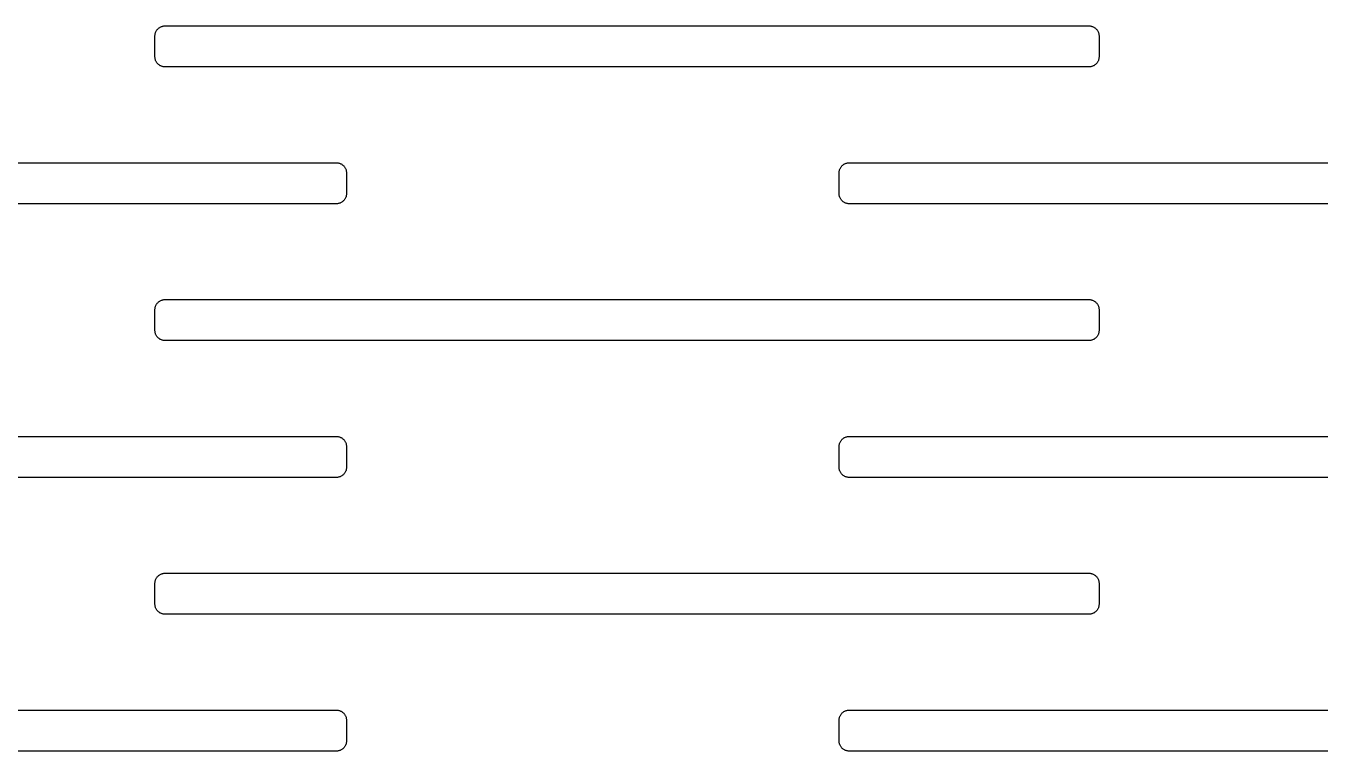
# Model space of a CAD drawing. Header units: metres. Extents: x -156 to 156, y -163 to 163.
# Drawn here: x -39.07 to -1.24, y -61.3 to -40.1 of the extents above; entities that cross this region are included whole.
import ezdxf

# ---------------------------------------------------------------- set-up
doc = ezdxf.new("R2010")
doc.units = ezdxf.units.M

msp = doc.modelspace()

# ---------------------------------------------------------------- linework, layer by layer
for p, q in [((-35.0562, -40.1053), (-35.0376, -40.1024)), ((-35.0376, -40.1024), (-35.0188, -40.1006)), ((-35.0188, -40.1006), (-35, -40.1)), ((-35, -40.1), (-8, -40.1)), ((-8, -40.1), (-7.98116, -40.1006)), ((-7.98116, -40.1006), (-7.96239, -40.1024)), ((-7.96239, -40.1024), (-7.94377, -40.1053)), ((-35.3, -40.4), (-35.2994, -40.3812)), ((-35.3, -41), (-35.3, -40.4)), ((-35.2994, -40.3812), (-35.2976, -40.3624)), ((-35.2976, -40.3624), (-35.2947, -40.3438)), ((-35.2947, -40.3438), (-35.2906, -40.3254)), ((-35.2906, -40.3254), (-35.2853, -40.3073)), ((-35.2853, -40.3073), (-35.2789, -40.2896)), ((-35.2789, -40.2896), (-35.2714, -40.2723)), ((-35.2714, -40.2723), (-35.2629, -40.2555)), ((-35.2629, -40.2555), (-35.2533, -40.2392)), ((-35.2533, -40.2392), (-35.2427, -40.2237)), ((-35.2427, -40.2237), (-35.2312, -40.2088)), ((-35.2312, -40.2088), (-35.2187, -40.1946)), ((-35.2187, -40.1946), (-35.2054, -40.1813)), ((-35.2054, -40.1813), (-35.1912, -40.1688)), ((-35.1912, -40.1688), (-35.1763, -40.1573)), ((-35.1763, -40.1573), (-35.1607, -40.1467)), ((-35.1607, -40.1467), (-35.1445, -40.1371)), ((-35.1445, -40.1371), (-35.1277, -40.1286)), ((-35.1277, -40.1286), (-35.1104, -40.1211)), ((-35.1104, -40.1211), (-35.0927, -40.1147)), ((-35.0927, -40.1147), (-35.0746, -40.1094)), ((-35.0746, -40.1094), (-35.0562, -40.1053)), ((-7.94377, -40.1053), (-7.92538, -40.1094)), ((-7.92538, -40.1094), (-7.90729, -40.1147)), ((-7.90729, -40.1147), (-7.88956, -40.1211)), ((-7.88956, -40.1211), (-7.87225, -40.1286)), ((-7.87225, -40.1286), (-7.85547, -40.1371)), ((-7.85547, -40.1371), (-7.83925, -40.1467)), ((-7.83925, -40.1467), (-7.82365, -40.1573)), ((-7.82365, -40.1573), (-7.80876, -40.1688)), ((-7.80876, -40.1688), (-7.79463, -40.1813)), ((-7.79463, -40.1813), (-7.7813, -40.1946)), ((-7.7813, -40.1946), (-7.76884, -40.2088)), ((-7.76884, -40.2088), (-7.75729, -40.2237)), ((-7.75729, -40.2237), (-7.74669, -40.2392)), ((-7.74669, -40.2392), (-7.73711, -40.2555)), ((-7.73711, -40.2555), (-7.72855, -40.2723)), ((-7.72855, -40.2723), (-7.72105, -40.2896)), ((-7.72105, -40.2896), (-7.71468, -40.3073)), ((-7.71468, -40.3073), (-7.70941, -40.3254)), ((-7.70941, -40.3254), (-7.70531, -40.3438)), ((-7.70531, -40.3438), (-7.70236, -40.3624)), ((-7.70236, -40.3624), (-7.70059, -40.3812)), ((-7.70059, -40.3812), (-7.7, -40.4)), ((-7.7, -40.4), (-7.7, -41)), ((-35.2994, -41.0188), (-35.3, -41)), ((-35.2976, -41.0376), (-35.2994, -41.0188)), ((-35.2947, -41.0562), (-35.2976, -41.0376)), ((-35.2906, -41.0746), (-35.2947, -41.0562)), ((-35.2853, -41.0927), (-35.2906, -41.0746)), ((-35.2789, -41.1104), (-35.2853, -41.0927)), ((-35.2714, -41.1277), (-35.2789, -41.1104)), ((-35.2629, -41.1445), (-35.2714, -41.1277)), ((-35.2533, -41.1607), (-35.2629, -41.1445)), ((-35.2427, -41.1763), (-35.2533, -41.1607)), ((-35.2312, -41.1912), (-35.2427, -41.1763)), ((-35.2187, -41.2054), (-35.2312, -41.1912)), ((-35.2054, -41.2187), (-35.2187, -41.2054)), ((-35.1912, -41.2312), (-35.2054, -41.2187)), ((-35.1763, -41.2427), (-35.1912, -41.2312)), ((-7.80876, -41.2312), (-7.82365, -41.2427)), ((-7.79463, -41.2187), (-7.80876, -41.2312)), ((-7.7813, -41.2054), (-7.79463, -41.2187)), ((-7.76884, -41.1912), (-7.7813, -41.2054)), ((-7.75729, -41.1763), (-7.76884, -41.1912)), ((-7.74669, -41.1607), (-7.75729, -41.1763)), ((-7.73711, -41.1445), (-7.74669, -41.1607)), ((-7.72855, -41.1277), (-7.73711, -41.1445)), ((-7.72105, -41.1104), (-7.72855, -41.1277)), ((-7.71468, -41.0927), (-7.72105, -41.1104)), ((-7.70941, -41.0746), (-7.71468, -41.0927)), ((-7.70531, -41.0562), (-7.70941, -41.0746)), ((-7.70236, -41.0376), (-7.70531, -41.0562)), ((-7.70059, -41.0188), (-7.70236, -41.0376)), ((-7.7, -41), (-7.70059, -41.0188)), ((-35.1607, -41.2533), (-35.1763, -41.2427)), ((-35.1445, -41.2629), (-35.1607, -41.2533)), ((-35.1277, -41.2714), (-35.1445, -41.2629)), ((-35.1104, -41.2789), (-35.1277, -41.2714)), ((-35.0927, -41.2853), (-35.1104, -41.2789)), ((-35.0746, -41.2906), (-35.0927, -41.2853)), ((-35.0562, -41.2947), (-35.0746, -41.2906)), ((-35.0376, -41.2976), (-35.0562, -41.2947)), ((-35.0188, -41.2994), (-35.0376, -41.2976)), ((-35, -41.3), (-35.0188, -41.2994)), ((-8, -41.3), (-35, -41.3)), ((-7.98116, -41.2994), (-8, -41.3)), ((-7.96239, -41.2976), (-7.98116, -41.2994)), ((-7.94377, -41.2947), (-7.96239, -41.2976)), ((-7.92538, -41.2906), (-7.94377, -41.2947)), ((-7.90729, -41.2853), (-7.92538, -41.2906)), ((-7.88956, -41.2789), (-7.90729, -41.2853)), ((-7.87225, -41.2714), (-7.88956, -41.2789)), ((-7.85547, -41.2629), (-7.87225, -41.2714)), ((-7.83925, -41.2533), (-7.85547, -41.2629)), ((-7.82365, -41.2427), (-7.83925, -41.2533)), ((-57, -44.1), (-30, -44.1)), ((-30, -44.1), (-29.9812, -44.1006)), ((-29.9812, -44.1006), (-29.9624, -44.1024)), ((-29.9624, -44.1024), (-29.9438, -44.1053)), ((-29.9438, -44.1053), (-29.9254, -44.1094)), ((-29.9254, -44.1094), (-29.9073, -44.1147)), ((-29.9073, -44.1147), (-29.8896, -44.1211)), ((-29.8896, -44.1211), (-29.8723, -44.1286)), ((-29.8723, -44.1286), (-29.8555, -44.1371)), ((-29.8555, -44.1371), (-29.8392, -44.1467)), ((-29.8392, -44.1467), (-29.8237, -44.1573)), ((-29.8237, -44.1573), (-29.8088, -44.1688)), ((-29.8088, -44.1688), (-29.7946, -44.1813)), ((-29.7946, -44.1813), (-29.7813, -44.1946)), ((-29.7813, -44.1946), (-29.7688, -44.2088)), ((-29.7688, -44.2088), (-29.7573, -44.2237)), ((-29.7573, -44.2237), (-29.7467, -44.2392)), ((-29.7467, -44.2392), (-29.7371, -44.2555)), ((-29.7371, -44.2555), (-29.7285, -44.2723)), ((-15.2714, -44.2723), (-15.2629, -44.2555)), ((-15.2629, -44.2555), (-15.2533, -44.2392)), ((-15.2533, -44.2392), (-15.2427, -44.2237)), ((-15.2427, -44.2237), (-15.2311, -44.2088)), ((-15.2311, -44.2088), (-15.2187, -44.1946)), ((-15.2187, -44.1946), (-15.2054, -44.1813)), ((-15.2054, -44.1813), (-15.1912, -44.1688)), ((-15.1912, -44.1688), (-15.1763, -44.1573)), ((-15.1763, -44.1573), (-15.1607, -44.1467)), ((-15.1607, -44.1467), (-15.1445, -44.1371)), ((-15.1445, -44.1371), (-15.1277, -44.1286)), ((-15.1277, -44.1286), (-15.1104, -44.1211)), ((-15.1104, -44.1211), (-15.0927, -44.1147)), ((-15.0927, -44.1147), (-15.0746, -44.1094)), ((-15.0746, -44.1094), (-15.0562, -44.1053)), ((-15.0562, -44.1053), (-15.0376, -44.1024)), ((-15.0376, -44.1024), (-15.0188, -44.1006)), ((-15.0188, -44.1006), (-15, -44.1)), ((-15, -44.1), (15, -44.1)), ((-29.7285, -44.2723), (-29.7211, -44.2896)), ((-29.7211, -44.2896), (-29.7147, -44.3073)), ((-29.7147, -44.3073), (-29.7094, -44.3254)), ((-29.7094, -44.3254), (-29.7053, -44.3438)), ((-29.7053, -44.3438), (-29.7024, -44.3624)), ((-29.7024, -44.3624), (-29.7006, -44.3812)), ((-29.7006, -44.3812), (-29.7, -44.4)), ((-29.7, -44.4), (-29.7, -45)), ((-15.3, -44.4), (-15.2994, -44.3812)), ((-15.3, -45), (-15.3, -44.4)), ((-15.2994, -44.3812), (-15.2976, -44.3624)), ((-15.2976, -44.3624), (-15.2947, -44.3438)), ((-15.2947, -44.3438), (-15.2906, -44.3254)), ((-15.2906, -44.3254), (-15.2853, -44.3073)), ((-15.2853, -44.3073), (-15.2789, -44.2896)), ((-15.2789, -44.2896), (-15.2714, -44.2723)), ((-29.7006, -45.0188), (-29.7024, -45.0376)), ((-29.7, -45), (-29.7006, -45.0188)), ((-15.2994, -45.0188), (-15.3, -45)), ((-15.2976, -45.0376), (-15.2994, -45.0188)), ((-30, -45.3), (-57, -45.3)), ((-29.9812, -45.2994), (-30, -45.3)), ((-29.9624, -45.2976), (-29.9812, -45.2994)), ((-29.9438, -45.2947), (-29.9624, -45.2976)), ((-29.9254, -45.2906), (-29.9438, -45.2947)), ((-29.9073, -45.2853), (-29.9254, -45.2906)), ((-29.8896, -45.2789), (-29.9073, -45.2853)), ((-29.8723, -45.2714), (-29.8896, -45.2789)), ((-29.8555, -45.2629), (-29.8723, -45.2714)), ((-29.8392, -45.2533), (-29.8555, -45.2629)), ((-29.8237, -45.2427), (-29.8392, -45.2533)), ((-29.8088, -45.2312), (-29.8237, -45.2427)), ((-29.7946, -45.2187), (-29.8088, -45.2312)), ((-29.7813, -45.2054), (-29.7946, -45.2187)), ((-29.7688, -45.1912), (-29.7813, -45.2054)), ((-29.7573, -45.1763), (-29.7688, -45.1912)), ((-29.7467, -45.1607), (-29.7573, -45.1763)), ((-29.7371, -45.1445), (-29.7467, -45.1607)), ((-29.7285, -45.1277), (-29.7371, -45.1445)), ((-29.7211, -45.1104), (-29.7285, -45.1277)), ((-29.7147, -45.0927), (-29.7211, -45.1104)), ((-29.7094, -45.0746), (-29.7147, -45.0927)), ((-29.7053, -45.0562), (-29.7094, -45.0746)), ((-29.7024, -45.0376), (-29.7053, -45.0562)), ((-15.2947, -45.0562), (-15.2976, -45.0376)), ((-15.2906, -45.0746), (-15.2947, -45.0562)), ((-15.2853, -45.0927), (-15.2906, -45.0746)), ((-15.2789, -45.1104), (-15.2853, -45.0927)), ((-15.2714, -45.1277), (-15.2789, -45.1104)), ((-15.2629, -45.1445), (-15.2714, -45.1277)), ((-15.2533, -45.1607), (-15.2629, -45.1445)), ((-15.2427, -45.1763), (-15.2533, -45.1607)), ((-15.2311, -45.1912), (-15.2427, -45.1763)), ((-15.2187, -45.2054), (-15.2311, -45.1912)), ((-15.2054, -45.2187), (-15.2187, -45.2054)), ((-15.1912, -45.2312), (-15.2054, -45.2187)), ((-15.1763, -45.2427), (-15.1912, -45.2312)), ((-15.1607, -45.2533), (-15.1763, -45.2427)), ((-15.1445, -45.2629), (-15.1607, -45.2533)), ((-15.1277, -45.2714), (-15.1445, -45.2629)), ((-15.1104, -45.2789), (-15.1277, -45.2714)), ((-15.0927, -45.2853), (-15.1104, -45.2789)), ((-15.0746, -45.2906), (-15.0927, -45.2853)), ((-15.0562, -45.2947), (-15.0746, -45.2906)), ((-15.0376, -45.2976), (-15.0562, -45.2947)), ((-15.0188, -45.2994), (-15.0376, -45.2976)), ((-15, -45.3), (-15.0188, -45.2994)), ((15, -45.3), (-15, -45.3)), ((-35.3, -48.4), (-35.2994, -48.3812)), ((-35.3, -49), (-35.3, -48.4)), ((-35.2994, -48.3812), (-35.2976, -48.3624)), ((-35.2976, -48.3624), (-35.2947, -48.3438)), ((-35.2947, -48.3438), (-35.2906, -48.3254)), ((-35.2906, -48.3254), (-35.2853, -48.3073)), ((-35.2853, -48.3073), (-35.2789, -48.2896)), ((-35.2789, -48.2896), (-35.2714, -48.2723)), ((-35.2714, -48.2723), (-35.2629, -48.2555)), ((-35.2629, -48.2555), (-35.2533, -48.2392)), ((-35.2533, -48.2392), (-35.2427, -48.2237)), ((-35.2427, -48.2237), (-35.2312, -48.2088)), ((-35.2312, -48.2088), (-35.2187, -48.1946)), ((-35.2187, -48.1946), (-35.2054, -48.1813)), ((-35.2054, -48.1813), (-35.1912, -48.1688)), ((-35.1912, -48.1688), (-35.1763, -48.1573)), ((-35.1763, -48.1573), (-35.1607, -48.1467)), ((-35.1607, -48.1467), (-35.1445, -48.1371)), ((-35.1445, -48.1371), (-35.1277, -48.1286)), ((-35.1277, -48.1286), (-35.1104, -48.1211)), ((-35.1104, -48.1211), (-35.0927, -48.1147)), ((-35.0927, -48.1147), (-35.0746, -48.1094)), ((-35.0746, -48.1094), (-35.0562, -48.1053)), ((-35.0562, -48.1053), (-35.0376, -48.1024)), ((-35.0376, -48.1024), (-35.0188, -48.1006)), ((-35.0188, -48.1006), (-35, -48.1)), ((-35, -48.1), (-8, -48.1)), ((-8, -48.1), (-7.98116, -48.1006)), ((-7.98116, -48.1006), (-7.96239, -48.1024)), ((-7.96239, -48.1024), (-7.94377, -48.1053)), ((-7.94377, -48.1053), (-7.92538, -48.1094)), ((-7.92538, -48.1094), (-7.90729, -48.1147)), ((-7.90729, -48.1147), (-7.88956, -48.1211)), ((-7.88956, -48.1211), (-7.87225, -48.1286)), ((-7.87225, -48.1286), (-7.85547, -48.1371)), ((-7.85547, -48.1371), (-7.83925, -48.1467)), ((-7.83925, -48.1467), (-7.82365, -48.1573)), ((-7.82365, -48.1573), (-7.80876, -48.1688)), ((-7.80876, -48.1688), (-7.79463, -48.1813)), ((-7.79463, -48.1813), (-7.7813, -48.1946)), ((-7.7813, -48.1946), (-7.76884, -48.2088)), ((-7.76884, -48.2088), (-7.75729, -48.2237)), ((-7.75729, -48.2237), (-7.74669, -48.2392)), ((-7.74669, -48.2392), (-7.73711, -48.2555)), ((-7.73711, -48.2555), (-7.72855, -48.2723)), ((-7.72855, -48.2723), (-7.72105, -48.2896)), ((-7.72105, -48.2896), (-7.71468, -48.3073)), ((-7.71468, -48.3073), (-7.70941, -48.3254)), ((-7.70941, -48.3254), (-7.70531, -48.3438)), ((-7.70531, -48.3438), (-7.70236, -48.3624)), ((-7.70236, -48.3624), (-7.70059, -48.3812)), ((-7.70059, -48.3812), (-7.7, -48.4)), ((-7.7, -48.4), (-7.7, -49)), ((-35.2994, -49.0188), (-35.3, -49)), ((-35.2976, -49.0376), (-35.2994, -49.0188)), ((-35.2947, -49.0562), (-35.2976, -49.0376)), ((-35.2906, -49.0746), (-35.2947, -49.0562)), ((-35.2853, -49.0927), (-35.2906, -49.0746)), ((-35.2789, -49.1104), (-35.2853, -49.0927)), ((-35.2714, -49.1277), (-35.2789, -49.1104)), ((-35.2629, -49.1445), (-35.2714, -49.1277)), ((-35.2533, -49.1607), (-35.2629, -49.1445)), ((-35.2427, -49.1763), (-35.2533, -49.1607)), ((-35.2312, -49.1912), (-35.2427, -49.1763)), ((-7.75729, -49.1763), (-7.76884, -49.1912)), ((-7.74669, -49.1607), (-7.75729, -49.1763)), ((-7.73711, -49.1445), (-7.74669, -49.1607)), ((-7.72855, -49.1277), (-7.73711, -49.1445)), ((-7.72105, -49.1104), (-7.72855, -49.1277)), ((-7.71468, -49.0927), (-7.72105, -49.1104)), ((-7.70941, -49.0746), (-7.71468, -49.0927)), ((-7.70531, -49.0562), (-7.70941, -49.0746)), ((-7.70236, -49.0376), (-7.70531, -49.0562)), ((-7.70059, -49.0188), (-7.70236, -49.0376)), ((-7.7, -49), (-7.70059, -49.0188)), ((-35.2187, -49.2054), (-35.2312, -49.1912)), ((-35.2054, -49.2187), (-35.2187, -49.2054)), ((-35.1912, -49.2312), (-35.2054, -49.2187)), ((-35.1763, -49.2427), (-35.1912, -49.2312)), ((-35.1607, -49.2533), (-35.1763, -49.2427)), ((-35.1445, -49.2629), (-35.1607, -49.2533)), ((-35.1277, -49.2714), (-35.1445, -49.2629)), ((-35.1104, -49.2789), (-35.1277, -49.2714)), ((-35.0927, -49.2853), (-35.1104, -49.2789)), ((-35.0746, -49.2906), (-35.0927, -49.2853)), ((-35.0562, -49.2947), (-35.0746, -49.2906)), ((-35.0376, -49.2976), (-35.0562, -49.2947)), ((-35.0188, -49.2994), (-35.0376, -49.2976)), ((-35, -49.3), (-35.0188, -49.2994)), ((-8, -49.3), (-35, -49.3)), ((-7.98116, -49.2994), (-8, -49.3)), ((-7.96239, -49.2976), (-7.98116, -49.2994)), ((-7.94377, -49.2947), (-7.96239, -49.2976)), ((-7.92538, -49.2906), (-7.94377, -49.2947)), ((-7.90729, -49.2853), (-7.92538, -49.2906)), ((-7.88956, -49.2789), (-7.90729, -49.2853)), ((-7.87225, -49.2714), (-7.88956, -49.2789)), ((-7.85547, -49.2629), (-7.87225, -49.2714)), ((-7.83925, -49.2533), (-7.85547, -49.2629)), ((-7.82365, -49.2427), (-7.83925, -49.2533)), ((-7.80876, -49.2312), (-7.82365, -49.2427)), ((-7.79463, -49.2187), (-7.80876, -49.2312)), ((-7.7813, -49.2054), (-7.79463, -49.2187)), ((-7.76884, -49.1912), (-7.7813, -49.2054)), ((-57, -52.1), (-30, -52.1)), ((-30, -52.1), (-29.9812, -52.1006)), ((-29.9812, -52.1006), (-29.9624, -52.1024)), ((-29.9624, -52.1024), (-29.9438, -52.1053)), ((-29.9438, -52.1053), (-29.9254, -52.1094)), ((-29.9254, -52.1094), (-29.9073, -52.1147)), ((-29.9073, -52.1147), (-29.8896, -52.1211)), ((-29.8896, -52.1211), (-29.8723, -52.1286)), ((-29.8723, -52.1286), (-29.8555, -52.1371)), ((-29.8555, -52.1371), (-29.8392, -52.1467)), ((-29.8392, -52.1467), (-29.8237, -52.1573)), ((-29.8237, -52.1573), (-29.8088, -52.1688)), ((-29.8088, -52.1688), (-29.7946, -52.1813)), ((-29.7946, -52.1813), (-29.7813, -52.1946)), ((-29.7813, -52.1946), (-29.7688, -52.2088)), ((-29.7688, -52.2088), (-29.7573, -52.2237)), ((-15.2427, -52.2237), (-15.2311, -52.2088)), ((-15.2311, -52.2088), (-15.2187, -52.1946)), ((-15.2187, -52.1946), (-15.2054, -52.1813)), ((-15.2054, -52.1813), (-15.1912, -52.1688)), ((-15.1912, -52.1688), (-15.1763, -52.1573)), ((-15.1763, -52.1573), (-15.1607, -52.1467)), ((-15.1607, -52.1467), (-15.1445, -52.1371)), ((-15.1445, -52.1371), (-15.1277, -52.1286)), ((-15.1277, -52.1286), (-15.1104, -52.1211)), ((-15.1104, -52.1211), (-15.0927, -52.1147)), ((-15.0927, -52.1147), (-15.0746, -52.1094)), ((-15.0746, -52.1094), (-15.0562, -52.1053)), ((-15.0562, -52.1053), (-15.0376, -52.1024)), ((-15.0376, -52.1024), (-15.0188, -52.1006)), ((-15.0188, -52.1006), (-15, -52.1)), ((-15, -52.1), (15, -52.1)), ((-29.7573, -52.2237), (-29.7467, -52.2392)), ((-29.7467, -52.2392), (-29.7371, -52.2555)), ((-29.7371, -52.2555), (-29.7285, -52.2723)), ((-29.7285, -52.2723), (-29.7211, -52.2896)), ((-29.7211, -52.2896), (-29.7147, -52.3073)), ((-29.7147, -52.3073), (-29.7094, -52.3254)), ((-29.7094, -52.3254), (-29.7053, -52.3438)), ((-29.7053, -52.3438), (-29.7024, -52.3624)), ((-29.7024, -52.3624), (-29.7006, -52.3812)), ((-29.7006, -52.3812), (-29.7, -52.4)), ((-29.7, -52.4), (-29.7, -53)), ((-15.3, -52.4), (-15.2994, -52.3812)), ((-15.3, -53), (-15.3, -52.4)), ((-15.2994, -52.3812), (-15.2976, -52.3624)), ((-15.2976, -52.3624), (-15.2947, -52.3438)), ((-15.2947, -52.3438), (-15.2906, -52.3254)), ((-15.2906, -52.3254), (-15.2853, -52.3073)), ((-15.2853, -52.3073), (-15.2789, -52.2896)), ((-15.2789, -52.2896), (-15.2714, -52.2723)), ((-15.2714, -52.2723), (-15.2629, -52.2555)), ((-15.2629, -52.2555), (-15.2533, -52.2392)), ((-15.2533, -52.2392), (-15.2427, -52.2237)), ((-30, -53.3), (-57, -53.3)), ((-29.9812, -53.2994), (-30, -53.3)), ((-29.9624, -53.2976), (-29.9812, -53.2994)), ((-29.9438, -53.2947), (-29.9624, -53.2976)), ((-29.9254, -53.2906), (-29.9438, -53.2947)), ((-29.9073, -53.2853), (-29.9254, -53.2906)), ((-29.8896, -53.2789), (-29.9073, -53.2853)), ((-29.8723, -53.2714), (-29.8896, -53.2789)), ((-29.8555, -53.2629), (-29.8723, -53.2714)), ((-29.8392, -53.2533), (-29.8555, -53.2629)), ((-29.8237, -53.2427), (-29.8392, -53.2533)), ((-29.8088, -53.2312), (-29.8237, -53.2427)), ((-29.7946, -53.2187), (-29.8088, -53.2312)), ((-29.7813, -53.2054), (-29.7946, -53.2187)), ((-29.7688, -53.1912), (-29.7813, -53.2054)), ((-29.7573, -53.1763), (-29.7688, -53.1912)), ((-29.7467, -53.1607), (-29.7573, -53.1763)), ((-29.7371, -53.1445), (-29.7467, -53.1607)), ((-29.7285, -53.1277), (-29.7371, -53.1445)), ((-29.7211, -53.1104), (-29.7285, -53.1277)), ((-29.7147, -53.0927), (-29.7211, -53.1104)), ((-29.7094, -53.0746), (-29.7147, -53.0927)), ((-29.7053, -53.0562), (-29.7094, -53.0746)), ((-29.7024, -53.0376), (-29.7053, -53.0562)), ((-29.7006, -53.0188), (-29.7024, -53.0376)), ((-29.7, -53), (-29.7006, -53.0188)), ((-15.2994, -53.0188), (-15.3, -53)), ((-15.2976, -53.0376), (-15.2994, -53.0188)), ((-15.2947, -53.0562), (-15.2976, -53.0376)), ((-15.2906, -53.0746), (-15.2947, -53.0562)), ((-15.2853, -53.0927), (-15.2906, -53.0746)), ((-15.2789, -53.1104), (-15.2853, -53.0927)), ((-15.2714, -53.1277), (-15.2789, -53.1104)), ((-15.2629, -53.1445), (-15.2714, -53.1277)), ((-15.2533, -53.1607), (-15.2629, -53.1445)), ((-15.2427, -53.1763), (-15.2533, -53.1607)), ((-15.2311, -53.1912), (-15.2427, -53.1763)), ((-15.2187, -53.2054), (-15.2311, -53.1912)), ((-15.2054, -53.2187), (-15.2187, -53.2054)), ((-15.1912, -53.2312), (-15.2054, -53.2187)), ((-15.1763, -53.2427), (-15.1912, -53.2312)), ((-15.1607, -53.2533), (-15.1763, -53.2427)), ((-15.1445, -53.2629), (-15.1607, -53.2533)), ((-15.1277, -53.2714), (-15.1445, -53.2629)), ((-15.1104, -53.2789), (-15.1277, -53.2714)), ((-15.0927, -53.2853), (-15.1104, -53.2789)), ((-15.0746, -53.2906), (-15.0927, -53.2853)), ((-15.0562, -53.2947), (-15.0746, -53.2906)), ((-15.0376, -53.2976), (-15.0562, -53.2947)), ((-15.0188, -53.2994), (-15.0376, -53.2976)), ((-15, -53.3), (-15.0188, -53.2994)), ((15, -53.3), (-15, -53.3)), ((-35.2994, -56.3812), (-35.2976, -56.3624)), ((-35.2976, -56.3624), (-35.2947, -56.3438)), ((-35.2947, -56.3438), (-35.2906, -56.3254)), ((-35.2906, -56.3254), (-35.2853, -56.3073)), ((-35.2853, -56.3073), (-35.2789, -56.2896)), ((-35.2789, -56.2896), (-35.2714, -56.2723)), ((-35.2714, -56.2723), (-35.2629, -56.2555)), ((-35.2629, -56.2555), (-35.2533, -56.2392)), ((-35.2533, -56.2392), (-35.2427, -56.2237)), ((-35.2427, -56.2237), (-35.2312, -56.2088)), ((-35.2312, -56.2088), (-35.2187, -56.1946)), ((-35.2187, -56.1946), (-35.2054, -56.1813)), ((-35.2054, -56.1813), (-35.1912, -56.1688)), ((-35.1912, -56.1688), (-35.1763, -56.1573)), ((-35.1763, -56.1573), (-35.1607, -56.1467)), ((-35.1607, -56.1467), (-35.1445, -56.1371)), ((-35.1445, -56.1371), (-35.1277, -56.1286)), ((-35.1277, -56.1286), (-35.1104, -56.1211)), ((-35.1104, -56.1211), (-35.0927, -56.1147)), ((-35.0927, -56.1147), (-35.0746, -56.1094)), ((-35.0746, -56.1094), (-35.0562, -56.1053)), ((-35.0562, -56.1053), (-35.0376, -56.1024)), ((-35.0376, -56.1024), (-35.0188, -56.1006)), ((-35.0188, -56.1006), (-35, -56.1)), ((-35, -56.1), (-8, -56.1)), ((-8, -56.1), (-7.98116, -56.1006)), ((-7.98116, -56.1006), (-7.96239, -56.1024)), ((-7.96239, -56.1024), (-7.94377, -56.1053)), ((-7.94377, -56.1053), (-7.92538, -56.1094)), ((-7.92538, -56.1094), (-7.90729, -56.1147)), ((-7.90729, -56.1147), (-7.88956, -56.1211)), ((-7.88956, -56.1211), (-7.87225, -56.1286)), ((-7.87225, -56.1286), (-7.85547, -56.1371)), ((-7.85547, -56.1371), (-7.83925, -56.1467)), ((-7.83925, -56.1467), (-7.82365, -56.1573)), ((-7.82365, -56.1573), (-7.80876, -56.1688)), ((-7.80876, -56.1688), (-7.79463, -56.1813)), ((-7.79463, -56.1813), (-7.7813, -56.1946)), ((-7.7813, -56.1946), (-7.76884, -56.2088)), ((-7.76884, -56.2088), (-7.75729, -56.2237)), ((-7.75729, -56.2237), (-7.74669, -56.2392)), ((-7.74669, -56.2392), (-7.73711, -56.2555)), ((-7.73711, -56.2555), (-7.72855, -56.2723)), ((-7.72855, -56.2723), (-7.72105, -56.2896)), ((-7.72105, -56.2896), (-7.71468, -56.3073)), ((-7.71468, -56.3073), (-7.70941, -56.3254)), ((-7.70941, -56.3254), (-7.70531, -56.3438)), ((-7.70531, -56.3438), (-7.70236, -56.3624)), ((-7.70236, -56.3624), (-7.70059, -56.3812)), ((-35.3, -56.4), (-35.2994, -56.3812)), ((-35.3, -57), (-35.3, -56.4)), ((-7.70059, -56.3812), (-7.7, -56.4)), ((-7.7, -56.4), (-7.7, -57)), ((-35.2994, -57.0188), (-35.3, -57)), ((-35.2976, -57.0376), (-35.2994, -57.0188)), ((-35.2947, -57.0562), (-35.2976, -57.0376)), ((-35.2906, -57.0746), (-35.2947, -57.0562)), ((-35.2853, -57.0927), (-35.2906, -57.0746)), ((-35.2789, -57.1104), (-35.2853, -57.0927)), ((-35.2714, -57.1277), (-35.2789, -57.1104)), ((-35.2629, -57.1445), (-35.2714, -57.1277)), ((-7.72855, -57.1277), (-7.73711, -57.1445)), ((-7.72105, -57.1104), (-7.72855, -57.1277)), ((-7.71468, -57.0927), (-7.72105, -57.1104)), ((-7.70941, -57.0746), (-7.71468, -57.0927)), ((-7.70531, -57.0562), (-7.70941, -57.0746)), ((-7.70236, -57.0376), (-7.70531, -57.0562)), ((-7.70059, -57.0188), (-7.70236, -57.0376)), ((-7.7, -57), (-7.70059, -57.0188)), ((-35.2533, -57.1607), (-35.2629, -57.1445)), ((-35.2427, -57.1763), (-35.2533, -57.1607)), ((-35.2312, -57.1912), (-35.2427, -57.1763)), ((-35.2187, -57.2054), (-35.2312, -57.1912)), ((-35.2054, -57.2187), (-35.2187, -57.2054)), ((-35.1912, -57.2312), (-35.2054, -57.2187)), ((-35.1763, -57.2427), (-35.1912, -57.2312)), ((-35.1607, -57.2533), (-35.1763, -57.2427)), ((-35.1445, -57.2629), (-35.1607, -57.2533)), ((-35.1277, -57.2714), (-35.1445, -57.2629)), ((-35.1104, -57.2789), (-35.1277, -57.2714)), ((-35.0927, -57.2853), (-35.1104, -57.2789)), ((-35.0746, -57.2906), (-35.0927, -57.2853)), ((-35.0562, -57.2947), (-35.0746, -57.2906)), ((-35.0376, -57.2976), (-35.0562, -57.2947)), ((-35.0188, -57.2994), (-35.0376, -57.2976)), ((-35, -57.3), (-35.0188, -57.2994)), ((-8, -57.3), (-35, -57.3)), ((-7.98116, -57.2994), (-8, -57.3)), ((-7.96239, -57.2976), (-7.98116, -57.2994)), ((-7.94377, -57.2947), (-7.96239, -57.2976)), ((-7.92538, -57.2906), (-7.94377, -57.2947)), ((-7.90729, -57.2853), (-7.92538, -57.2906)), ((-7.88956, -57.2789), (-7.90729, -57.2853)), ((-7.87225, -57.2714), (-7.88956, -57.2789)), ((-7.85547, -57.2629), (-7.87225, -57.2714)), ((-7.83925, -57.2533), (-7.85547, -57.2629)), ((-7.82365, -57.2427), (-7.83925, -57.2533)), ((-7.80876, -57.2312), (-7.82365, -57.2427)), ((-7.79463, -57.2187), (-7.80876, -57.2312)), ((-7.7813, -57.2054), (-7.79463, -57.2187)), ((-7.76884, -57.1912), (-7.7813, -57.2054)), ((-7.75729, -57.1763), (-7.76884, -57.1912)), ((-7.74669, -57.1607), (-7.75729, -57.1763)), ((-7.73711, -57.1445), (-7.74669, -57.1607)), ((-57, -60.1), (-30, -60.1)), ((-30, -60.1), (-29.9812, -60.1006)), ((-29.9812, -60.1006), (-29.9624, -60.1024)), ((-29.9624, -60.1024), (-29.9438, -60.1053)), ((-29.9438, -60.1053), (-29.9254, -60.1094)), ((-29.9254, -60.1094), (-29.9073, -60.1147)), ((-29.9073, -60.1147), (-29.8896, -60.1211)), ((-29.8896, -60.1211), (-29.8723, -60.1286)), ((-29.8723, -60.1286), (-29.8555, -60.1371)), ((-29.8555, -60.1371), (-29.8392, -60.1467)), ((-29.8392, -60.1467), (-29.8237, -60.1573)), ((-15.1763, -60.1573), (-15.1607, -60.1467)), ((-15.1607, -60.1467), (-15.1445, -60.1371)), ((-15.1445, -60.1371), (-15.1277, -60.1286)), ((-15.1277, -60.1286), (-15.1104, -60.1211)), ((-15.1104, -60.1211), (-15.0927, -60.1147)), ((-15.0927, -60.1147), (-15.0746, -60.1094)), ((-15.0746, -60.1094), (-15.0562, -60.1053)), ((-15.0562, -60.1053), (-15.0376, -60.1024)), ((-15.0376, -60.1024), (-15.0188, -60.1006)), ((-15.0188, -60.1006), (-15, -60.1)), ((-15, -60.1), (15, -60.1)), ((-29.8237, -60.1573), (-29.8088, -60.1688)), ((-29.8088, -60.1688), (-29.7946, -60.1813)), ((-29.7946, -60.1813), (-29.7813, -60.1946)), ((-29.7813, -60.1946), (-29.7688, -60.2088)), ((-29.7688, -60.2088), (-29.7573, -60.2237)), ((-29.7573, -60.2237), (-29.7467, -60.2392)), ((-29.7467, -60.2392), (-29.7371, -60.2555)), ((-29.7371, -60.2555), (-29.7285, -60.2723)), ((-29.7285, -60.2723), (-29.7211, -60.2896)), ((-29.7211, -60.2896), (-29.7147, -60.3073)), ((-29.7147, -60.3073), (-29.7094, -60.3254)), ((-29.7094, -60.3254), (-29.7053, -60.3438)), ((-29.7053, -60.3438), (-29.7024, -60.3624)), ((-29.7024, -60.3624), (-29.7006, -60.3812)), ((-29.7006, -60.3812), (-29.7, -60.4)), ((-29.7, -60.4), (-29.7, -61)), ((-15.3, -60.4), (-15.2994, -60.3812)), ((-15.3, -61), (-15.3, -60.4)), ((-15.2994, -60.3812), (-15.2976, -60.3624)), ((-15.2976, -60.3624), (-15.2947, -60.3438)), ((-15.2947, -60.3438), (-15.2906, -60.3254)), ((-15.2906, -60.3254), (-15.2853, -60.3073)), ((-15.2853, -60.3073), (-15.2789, -60.2896)), ((-15.2789, -60.2896), (-15.2714, -60.2723)), ((-15.2714, -60.2723), (-15.2629, -60.2555)), ((-15.2629, -60.2555), (-15.2533, -60.2392)), ((-15.2533, -60.2392), (-15.2427, -60.2237)), ((-15.2427, -60.2237), (-15.2311, -60.2088)), ((-15.2311, -60.2088), (-15.2187, -60.1946)), ((-15.2187, -60.1946), (-15.2054, -60.1813)), ((-15.2054, -60.1813), (-15.1912, -60.1688)), ((-15.1912, -60.1688), (-15.1763, -60.1573)), ((-29.9254, -61.2906), (-29.9438, -61.2947)), ((-29.9073, -61.2853), (-29.9254, -61.2906)), ((-29.8896, -61.2789), (-29.9073, -61.2853)), ((-29.8723, -61.2714), (-29.8896, -61.2789)), ((-29.8555, -61.2629), (-29.8723, -61.2714)), ((-29.8392, -61.2533), (-29.8555, -61.2629)), ((-29.8237, -61.2427), (-29.8392, -61.2533)), ((-29.8088, -61.2312), (-29.8237, -61.2427)), ((-29.7946, -61.2187), (-29.8088, -61.2312)), ((-29.7813, -61.2054), (-29.7946, -61.2187)), ((-29.7688, -61.1912), (-29.7813, -61.2054)), ((-29.7573, -61.1763), (-29.7688, -61.1912)), ((-29.7467, -61.1607), (-29.7573, -61.1763)), ((-29.7371, -61.1445), (-29.7467, -61.1607)), ((-29.7285, -61.1277), (-29.7371, -61.1445)), ((-29.7211, -61.1104), (-29.7285, -61.1277)), ((-29.7147, -61.0927), (-29.7211, -61.1104)), ((-29.7094, -61.0746), (-29.7147, -61.0927)), ((-29.7053, -61.0562), (-29.7094, -61.0746)), ((-29.7024, -61.0376), (-29.7053, -61.0562)), ((-29.7006, -61.0188), (-29.7024, -61.0376)), ((-29.7, -61), (-29.7006, -61.0188)), ((-15.2994, -61.0188), (-15.3, -61)), ((-15.2976, -61.0376), (-15.2994, -61.0188)), ((-15.2947, -61.0562), (-15.2976, -61.0376)), ((-15.2906, -61.0746), (-15.2947, -61.0562)), ((-15.2853, -61.0927), (-15.2906, -61.0746)), ((-15.2789, -61.1104), (-15.2853, -61.0927)), ((-15.2714, -61.1277), (-15.2789, -61.1104)), ((-15.2629, -61.1445), (-15.2714, -61.1277)), ((-15.2533, -61.1607), (-15.2629, -61.1445)), ((-15.2427, -61.1763), (-15.2533, -61.1607)), ((-15.2311, -61.1912), (-15.2427, -61.1763)), ((-15.2187, -61.2054), (-15.2311, -61.1912)), ((-15.2054, -61.2187), (-15.2187, -61.2054)), ((-15.1912, -61.2312), (-15.2054, -61.2187)), ((-15.1763, -61.2427), (-15.1912, -61.2312)), ((-15.1607, -61.2533), (-15.1763, -61.2427)), ((-15.1445, -61.2629), (-15.1607, -61.2533)), ((-15.1277, -61.2714), (-15.1445, -61.2629)), ((-15.1104, -61.2789), (-15.1277, -61.2714)), ((-15.0927, -61.2853), (-15.1104, -61.2789)), ((-15.0746, -61.2906), (-15.0927, -61.2853)), ((-15.0562, -61.2947), (-15.0746, -61.2906)), ((-30, -61.3), (-57, -61.3)), ((-29.9812, -61.2994), (-30, -61.3)), ((-29.9624, -61.2976), (-29.9812, -61.2994)), ((-29.9438, -61.2947), (-29.9624, -61.2976)), ((-15.0376, -61.2976), (-15.0562, -61.2947)), ((-15.0188, -61.2994), (-15.0376, -61.2976)), ((-15, -61.3), (-15.0188, -61.2994)), ((15, -61.3), (-15, -61.3))]:
    msp.add_line(p, q)

doc.saveas('drawing.dxf')
